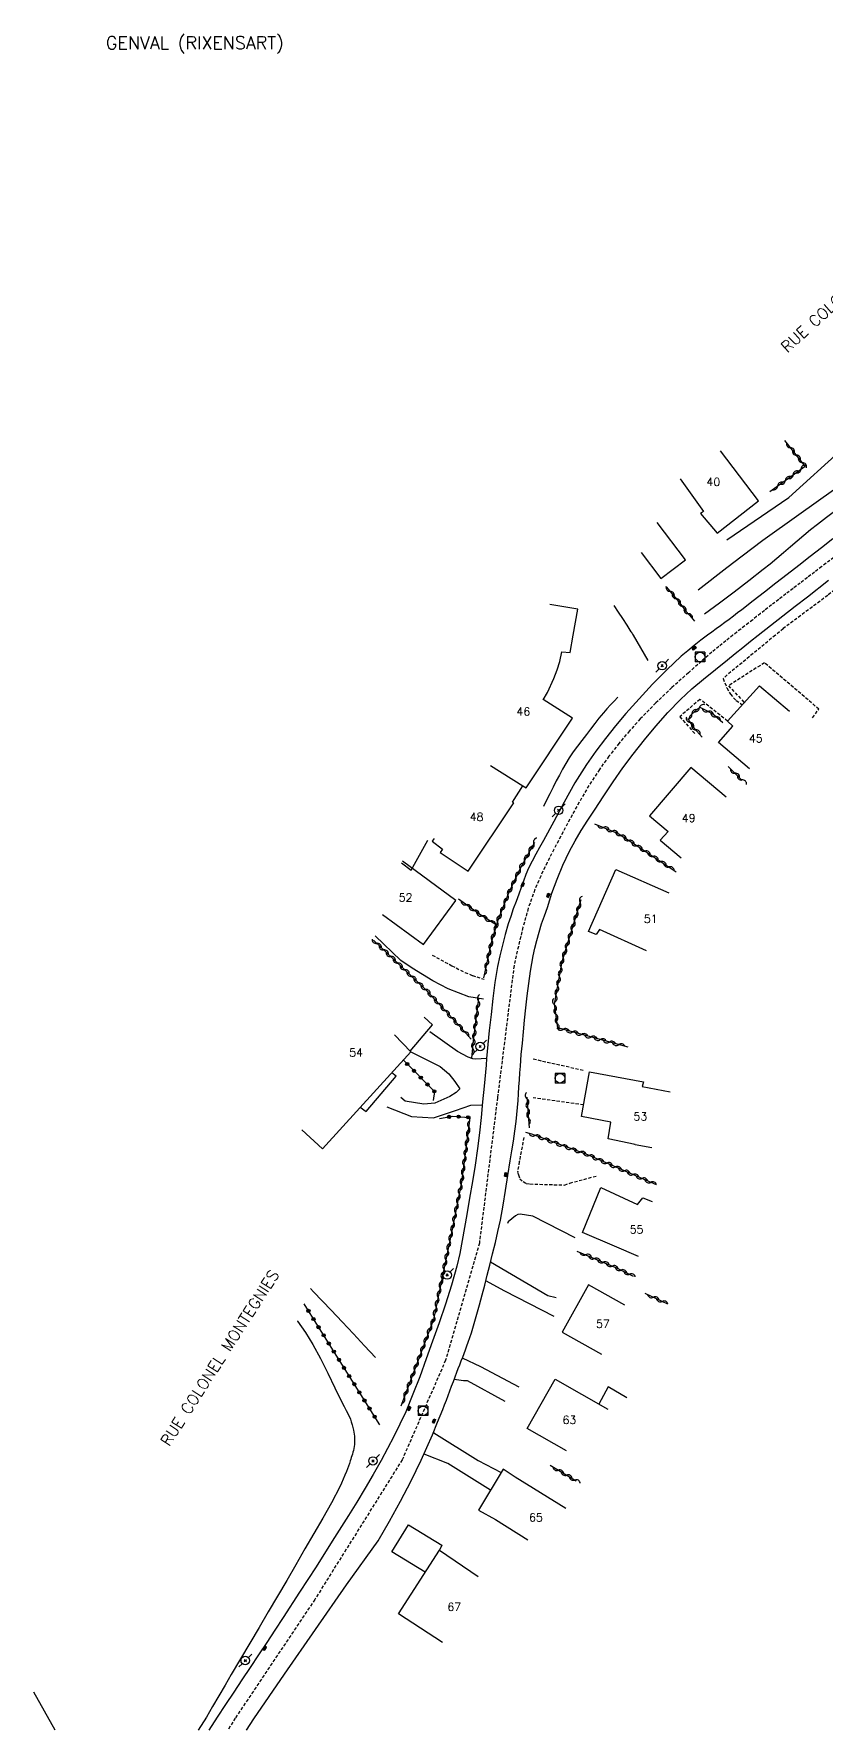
# Model space of a CAD drawing. Header units: millimetres. Extents: x 157999 to 159002, y 156999 to 158001.
# Drawn here: x 158001.8 to 158125.5, y 157000 to 157264.9 of the extents above; entities that cross this region are included whole.
import ezdxf
from ezdxf.enums import TextEntityAlignment as Align

# ---------------------------------------------------------------- set-up
doc = ezdxf.new("R2010")
doc.units = ezdxf.units.MM
doc.linetypes.add('DASHED', pattern=[0.75, 0.5, -0.25])
doc.layers.get('0').update_dxf_attribs({"linetype": 'CONTINUOUS'})
for name, color, linetype in [('W0001', 6, 'DASHED'), ('W0008', 7, 'CONTINUOUS'), ('W0017', 7, 'CONTINUOUS'), ('W0101', 7, 'CONTINUOUS'), ('W0104', 1, 'CONTINUOUS'), ('W0112', 1, 'DASHED'), ('W0211', 2, 'CONTINUOUS'), ('W0214', 2, 'CONTINUOUS'), ('W0300', 7, 'CONTINUOUS'), ('W0310', 3, 'CONTINUOUS'), ('W0323', 7, 'CONTINUOUS'), ('W0330', 7, 'CONTINUOUS'), ('W0401', 7, 'CONTINUOUS'), ('W0420', 7, 'CONTINUOUS'), ('W0473', 7, 'CONTINUOUS'), ('W0980', 7, 'CONTINUOUS'), ('W0989', 7, 'CONTINUOUS'), ('W0991', 7, 'CONTINUOUS'), ('W1102', 7, 'CONTINUOUS')]:
    doc.layers.add(name, color=color, linetype=linetype)
doc.styles.get("Standard").update_dxf_attribs({"font": 'romans.shx', "width": 0.85})

# ---------------------------------------------------------------- blocks, each defined once
blk = doc.blocks.new('T473')
for p, q in [((-0.166667, 0.166667), (0.166667, -0.166667)), ((-0.166667, -0.166667), (0.166667, 0.166667)), ((0.500001, 0.500001), (1.000002, 1.000002)), ((-1.000002, -1.000002), (-0.500001, -0.500001))]:
    blk.add_line(p, q)
blk.add_ellipse((0, 0), major_axis=(0.471405, 0.471405), ratio=1, start_param=5.4977871438, end_param=11.780972451)
blk = doc.blocks.new('T420')
for p, q in [((0.75, 0.75), (-0.75, 0.75)), ((-0.75, 0.75), (-0.75, -0.75)), ((0.75, 0.75), (0.75, -0.75)), ((0.75, -0.75), (-0.75, -0.75))]:
    blk.add_line(p, q)
blk.add_ellipse((0, 0), major_axis=(-0.53, 0.53), ratio=1, start_param=3.926991, end_param=10.210176)
blk = doc.blocks.new('T401')
for p, q in [((-0.3, 0.3), (0, 0.3)), ((-0.3, -0.25), (-0.3, 0.3)), ((-0.3, 0.15), (0, 0.15)), ((-0.3, 0), (0, 0)), ((0, 0.3), (0, -0.25)), ((-0.3, -0.15), (0, -0.15)), ((-0.3, -0.25), (-0.3, -0.3)), ((-0.3, -0.3), (0, -0.3)), ((0, -0.3), (0, -0.25))]:
    blk.add_line(p, q)
blk = doc.blocks.new('t310o')
at = {"color": 0, "linetype": 'Continuous'}
for centre, start, end in [((-0.5, 0.38), 216.8699, 323.1304), ((0.5, -0.37), 36.8699, 143.1303)]:
    blk.add_arc(centre, 0.625, start, end, dxfattribs=at)
blk = doc.blocks.new('t323o')
at = {"color": 0, "linetype": 'Continuous'}
for radius in [0.25, 0.15]:
    blk.add_circle((0, 0), radius, dxfattribs=at)

msp = doc.modelspace()

# ---------------------------------------------------------------- linework, layer by layer
at = {"layer": 'W0001'}
for points in [[(158143.1, 157195.93), (158134.66, 157189.31), (158132.21, 157187.4), (158129.77, 157185.51), (158127.31, 157183.61), (158124.86, 157181.72), (158123.74, 157180.86), (158122.62, 157180.01), (158121.5, 157179.15), (158120.38, 157178.3), (158119.26, 157177.45), (158118.14, 157176.59), (158117.02, 157175.73), (158115.91, 157174.86), (158115.3, 157174.38), (158114.68, 157173.9), (158114.06, 157173.42), (158113.44, 157172.94), (158112.83, 157172.45), (158112.21, 157171.97), (158111.6, 157171.49), (158110.98, 157171)], [(158110.98, 157171), (158109.88, 157170.12), (158108.78, 157169.24), (158107.7, 157168.34), (158106.62, 157167.43), (158104.02, 157165.14), (158101.44, 157162.82), (158098.92, 157160.42), (158096.5, 157157.93), (158094.8, 157156.05), (158093.17, 157154.11), (158091.6, 157152.11), (158090.12, 157150.05), (158088.47, 157147.52), (158086.95, 157144.91), (158085.49, 157142.26), (158084.07, 157139.6), (158082.99, 157137.55), (158081.94, 157135.48), (158080.94, 157133.39), (158080.02, 157131.26), (158078.99, 157128.35), (158078.16, 157125.38), (158077.45, 157122.39), (158076.77, 157119.39), (158074.19, 157098.77), (158071.35, 157076.05), (158066.07, 157057.75), (158059.3, 157042.22), (158045.64, 157020.4), (158033.22, 157001.86), (158032.05, 157000)]]:
    msp.add_lwpolyline(points, dxfattribs=at)
at = {"layer": 'W0008'}
for points in [[(158126.58, 157186.03), (158124.8, 157184.66), (158123.02, 157183.28), (158121.25, 157181.9), (158119.47, 157180.51), (158117.7, 157179.13), (158115.93, 157177.74), (158114.15, 157176.36), (158112.37, 157174.98), (158111.71, 157174.48), (158111.04, 157173.97), (158110.38, 157173.47), (158109.7, 157172.98), (158109.03, 157172.49), (158108.36, 157171.99), (158107.69, 157171.5), (158107.02, 157171)], [(158114.93, 157171), (158116.84, 157172.52), (158118.77, 157174.02), (158120.7, 157175.52), (158122.63, 157177.02), (158125.91, 157179.6)], [(158107.02, 157171), (158105.97, 157170.21), (158104.93, 157169.4), (158103.91, 157168.57), (158102.91, 157167.71), (158100.63, 157165.58), (158098.43, 157163.37), (158096.31, 157161.08), (158094.25, 157158.75), (158092.63, 157156.83), (158091.05, 157154.88), (158089.54, 157152.88), (158088.11, 157150.82), (158086.29, 157147.92), (158084.61, 157144.94), (158082.99, 157141.93), (158081.35, 157138.93), (158080.76, 157137.86), (158080.18, 157136.79), (158079.6, 157135.72), (158079.02, 157134.64)], [(158081.99, 157128.45), (158082.7, 157130.7), (158083.51, 157132.92), (158084.42, 157135.11), (158085.42, 157137.25), (158086.31, 157138.91), (158087.28, 157140.51), (158088.3, 157142.09), (158089.33, 157143.66), (158090.78, 157145.89), (158092.26, 157148.11), (158093.79, 157150.3), (158095.39, 157152.43), (158097.14, 157154.65), (158098.94, 157156.82), (158100.82, 157158.94), (158102.78, 157160.97), (158104.54, 157162.61), (158106.38, 157164.16), (158108.26, 157165.66), (158110.13, 157167.17), (158111.32, 157168.14), (158112.52, 157169.09), (158113.72, 157170.05), (158114.93, 157171)], [(158079.02, 157134.64), (158078.64, 157133.63), (158078.26, 157132.61), (158077.88, 157131.59), (158077.51, 157130.57), (158077.09, 157129.41), (158076.66, 157128.25), (158076.25, 157127.08), (158075.88, 157125.91), (158075.4, 157124.26), (158074.95, 157122.6), (158074.55, 157120.94), (158074.2, 157119.26), (158073.79, 157116.77), (158073.46, 157114.26), (158073.19, 157111.76), (158072.91, 157109.25), (158072.8, 157108.17), (158072.69, 157107.08), (158072.59, 157106), (158072.49, 157104.91), (158072.4, 157103.83), (158072.3, 157102.74), (158072.2, 157101.66), (158072.09, 157100.58), (158071.86, 157098.14), (158071.62, 157095.7), (158071.36, 157093.26), (158071.06, 157090.83), (158070.69, 157088.24), (158070.27, 157085.66), (158069.83, 157083.09), (158069.38, 157080.52), (158069.03, 157078.49), (158068.69, 157076.47), (158068.3, 157074.44), (158067.84, 157072.44), (158067.01, 157069.47), (158066.06, 157066.54), (158065.06, 157063.63), (158064.03, 157060.73), (158063.05, 157057.96), (158062.04, 157055.19), (158060.98, 157052.44), (158059.84, 157049.72), (158058.94, 157047.78), (158057.99, 157045.87), (158057, 157043.97), (158055.99, 157042.1), (158054.77, 157039.92), (158053.52, 157037.76), (158052.23, 157035.62), (158050.9, 157033.51)], [(158055.54, 157029.55), (158057.32, 157032.64), (158059.04, 157035.77), (158060.69, 157038.94), (158062.26, 157042.15), (158063.17, 157044.11), (158064.02, 157046.09), (158064.83, 157048.09), (158065.64, 157050.09), (158065.92, 157050.81), (158066.2, 157051.53), (158066.48, 157052.26), (158066.75, 157052.98), (158067.02, 157053.71), (158067.29, 157054.44), (158067.57, 157055.17), (158067.84, 157055.89), (158068.06, 157056.48), (158068.29, 157057.06), (158068.52, 157057.65), (158068.75, 157058.23), (158068.98, 157058.82), (158069.2, 157059.41), (158069.42, 157060), (158069.62, 157060.59), (158070.1, 157062.04), (158070.54, 157063.49), (158070.97, 157064.95), (158071.38, 157066.42), (158071.8, 157067.96), (158072.2, 157069.51), (158072.59, 157071.07), (158072.98, 157072.62), (158073.41, 157074.38), (158073.85, 157076.13), (158074.26, 157077.89), (158074.64, 157079.66), (158075.07, 157081.96), (158075.44, 157084.28), (158075.8, 157086.6), (158076.16, 157088.92), (158076.41, 157090.45), (158076.67, 157091.99), (158076.91, 157093.53), (158077.11, 157095.07), (158077.23, 157096.15), (158077.32, 157097.23), (158077.4, 157098.31), (158077.47, 157099.39), (158077.53, 157100.47), (158077.6, 157101.55), (158077.67, 157102.63), (158077.76, 157103.71), (158077.91, 157105.5), (158078.07, 157107.29), (158078.24, 157109.08), (158078.43, 157110.87), (158078.63, 157112.78), (158078.84, 157114.69), (158079.07, 157116.6), (158079.35, 157118.51), (158079.55, 157119.72), (158079.78, 157120.93), (158080.03, 157122.13), (158080.32, 157123.33), (158080.68, 157124.63), (158081.08, 157125.92), (158081.52, 157127.19), (158081.99, 157128.45)], [(158050.9, 157033.51), (158048.37, 157029.51), (158045.83, 157025.52), (158043.27, 157021.53), (158040.69, 157017.56), (158039.42, 157015.61), (158038.13, 157013.67), (158036.84, 157011.73), (158035.55, 157009.79), (158034.26, 157007.85), (158032.97, 157005.91), (158031.68, 157003.97), (158030.4, 157002.02), (158029.07, 157000)], [(158034.98, 157000), (158036.14, 157001.74), (158040.91, 157008.75), (158045.73, 157015.72), (158050.6, 157022.66), (158055.54, 157029.55)]]:
    msp.add_lwpolyline(points, dxfattribs=at)
at = {"layer": 'W0017'}
for points in [[(158110.02, 157185.89), (158119.69, 157192.49), (158128.08, 157200.11)], [(158138.84, 157195.37), (158137.86, 157196.34), (158136.41, 157197.03), (158133.95, 157197.03), (158130.62, 157195.93), (158126.71, 157193.66), (158121.29, 157189.82), (158115.63, 157185.78), (158112.44, 157183.34), (158110.04, 157181.55), (158105.53, 157178.02)], [(158072, 157114.18), (158069.71, 157114.53), (158066.49, 157115.77), (158064.06, 157117.03), (158060.86, 157118.98), (158059.09, 157120.21), (158055.05, 157124.06)], [(158072.5, 157104.87), (158070.73, 157104.81), (158070.32, 157104.86), (158069.63, 157105.11), (158067.96, 157105.98), (158063.59, 157109.08)], [(158060.66, 157105.95), (158065.24, 157103.63), (158066.59, 157102.51), (158067.5, 157101.28), (158068.29, 157100.15), (158067.72, 157099.56), (158066.76, 157098.98), (158064.42, 157097.93), (158062.7, 157097.76), (158059.78, 157098.25), (158059.08, 157098.78)], [(158056.9, 157097.32), (158060.74, 157095.82), (158064.19, 157095.64), (158067.65, 157096.75), (158070.03, 157097.62), (158071.8, 157097.64)], [(158086.34, 157076.9), (158079.73, 157080.26), (158077.75, 157080.59), (158077.36, 157080.52), (158076.98, 157080.32), (158075.88, 157079.37), (158075.74, 157079.11)], [(158073.1, 157073.12), (158082.03, 157067.86), (158083.35, 157067.57)], [(158083.03, 157064.6), (158075.35, 157068.54), (158072.35, 157070.15)], [(158068.69, 157058.14), (158071.51, 157056.8), (158077.52, 157053.61)], [(158075.37, 157051.3), (158069.5, 157054.53), (158068.87, 157054.55), (158067.41, 157054.77)], [(158064.23, 157046.44), (158071.19, 157042.09), (158074.76, 157040.25)], [(158073.07, 157037.45), (158066.45, 157041.65), (158062.74, 157043.08)]]:
    msp.add_lwpolyline(points, dxfattribs=at)
at = {"layer": 'W0101'}
for points in [[(158108.49, 157186.95), (158114.98, 157191.97), (158109.05, 157199.78)], [(158102.75, 157195.42), (158106.39, 157190.34), (158105.91, 157190.02), (158108.49, 157186.95)], [(158086.03, 157171), (158086.74, 157175.07), (158082.36, 157175.79)], [(158078.15, 157147.47), (158078.65, 157147.15), (158085.93, 157158.02), (158081.34, 157160.94), (158081.33, 157160.93), (158082.02, 157162.06), (158082.99, 157164.22), (158083.51, 157165.61), (158083.91, 157166.91), (158084.26, 157168.4), (158084.25, 157168.4), (158085.55, 157168.29), (158086.03, 157171)], [(158113.54, 157150.14), (158108.72, 157154.23), (158110.95, 157156.82), (158110.12, 157157.57), (158115.11, 157163.11), (158119.79, 157159.12)], [(158109.94, 157145.71), (158104.41, 157150.36), (158097.92, 157142.81), (158100.87, 157140.32), (158099.63, 157138.97), (158102.91, 157136.22)], [(158076.53, 157144.94), (158078.15, 157147.47)], [(158069.59, 157134.13), (158076.73, 157144.81), (158076.53, 157144.94)], [(158064.27, 157139.27), (158063.98, 157138.84), (158065.62, 157137.61)], [(158065.62, 157137.61), (158065.24, 157137.04), (158069.59, 157134.13)], [(158056.24, 157127.39), (158062.61, 157122.68), (158067.68, 157129.55), (158059.32, 157135.72)], [(158097.49, 157121.69), (158090.12, 157125.06), (158089.61, 157124.24), (158088.42, 157124.73), (158092.7, 157134.43), (158100.98, 157130.78)], [(158060.66, 157105.95), (158058.1, 157108.6)], [(158043.62, 157093.74), (158046.82, 157090.76), (158060.66, 157105.95)], [(158098.31, 157090.92), (158095.7, 157091.43), (158095.71, 157091.44), (158091.49, 157092.32), (158091.92, 157094.93), (158087.31, 157095.81), (158088.56, 157102.83), (158097, 157101.25), (158096.81, 157100.53), (158101.17, 157099.67)], [(158096.21, 157073.97), (158092.49, 157075.58), (158087.47, 157077.7), (158090.35, 157084.72), (158096.08, 157082.09), (158096.9, 157083.15), (158098.37, 157082.55)], [(158094.06, 157066.38), (158088.41, 157069.53), (158084.3, 157062.16), (158090.46, 157058.73)], [(158084.96, 157043.62), (158078.83, 157047.1), (158083.18, 157054.79), (158091.43, 157050.12)], [(158084.86, 157034.61), (158076.93, 157039.5), (158075.07, 157040.77), (158071.21, 157034.37), (158073.87, 157032.89), (158073.85, 157032.89), (158078.91, 157029.73)], [(158065.61, 157013.69), (158058.74, 157018.18), (158065.13, 157028.12), (158071.18, 157023.98)]]:
    msp.add_lwpolyline(points, dxfattribs=at)
at = {"layer": 'W0104'}
for points in [[(158096.62, 157183.9), (158099.7, 157179.84), (158103.57, 157182.78), (158099.13, 157188.62)], [(158059.21, 157135.46), (158060.71, 157134.33), (158063.28, 157138.97)], [(158060.55, 157106.06), (158060.55, 157106.06), (158064.02, 157110.15), (158062.71, 157111.35)], [(158052.75, 157097.28), (158053.66, 157096.63), (158058.37, 157102.12), (158057.66, 157102.66)], [(158094.41, 157051.89), (158091.5, 157053.62), (158090.03, 157050.92)], [(158062.92, 157024.68), (158062.91, 157024.68), (158057.68, 157027.83), (158060.3, 157032.05), (158065.48, 157028.86), (158065.13, 157028.12)]]:
    msp.add_lwpolyline(points, dxfattribs=at)
at = {"layer": 'W0112'}
for points in [[(158139.82, 157186.17), (158138.33, 157187.08), (158132.75, 157182.7), (158125.79, 157177.22), (158118.82, 157172.03), (158118.82, 157172.02), (158117.6, 157171)], [(158117.6, 157171), (158109.43, 157164.25), (158110.03, 157162.77), (158110.57, 157161.79), (158111.48, 157160.82), (158112.43, 157160.13)], [(158123.4, 157158.12), (158124.42, 157159.46), (158115.89, 157166.7), (158110.27, 157163.09), (158112.76, 157160.5)], [(158110.14, 157157.59), (158105.82, 157160.98), (158102.67, 157158.27), (158105.01, 157155.65)], [(158064, 157121.04), (158067.06, 157119.37), (158069.09, 157118.33), (158070.26, 157117.87), (158072.1, 157117.26)], [(158079.77, 157104.82), (158087.73, 157103.04)], [(158087.63, 157097.65), (158079.74, 157098.75)], [(158078.31, 157092.57), (158077.59, 157088.77), (158077.32, 157087.14), (158077.45, 157086.71), (158077.68, 157086.11), (158078.18, 157085.67), (158078.65, 157085.39), (158079.26, 157085.29), (158084.68, 157085.13), (158085.49, 157085.43), (158089.74, 157086.57)]]:
    msp.add_lwpolyline(points, dxfattribs=at)
at = {"layer": 'W0211'}
msp.add_lwpolyline([(158042.92, 157063.92), (158042.96, 157063.88), (158044.17, 157062.07), (158045.32, 157060.22), (158046.53, 157058.01), (158047.66, 157055.75), (158048.75, 157053.47), (158049.86, 157051.21), (158050.21, 157050.55), (158050.56, 157049.89), (158050.9, 157049.23), (158051.2, 157048.54), (158051.35, 157048.12), (158051.47, 157047.7), (158051.59, 157047.27), (158051.68, 157046.83), (158051.74, 157046.52), (158051.78, 157046.21), (158051.82, 157045.9), (158051.84, 157045.58), (158051.85, 157045.26), (158051.86, 157044.93), (158051.85, 157044.6), (158051.81, 157044.28), (158051.76, 157043.98), (158051.69, 157043.68), (158051.6, 157043.39), (158051.52, 157043.1), (158051.44, 157042.83), (158051.35, 157042.56), (158051.27, 157042.29), (158051.18, 157042.03), (158051.04, 157041.62), (158050.89, 157041.22), (158050.74, 157040.81), (158050.58, 157040.41), (158050.33, 157039.8), (158050.08, 157039.18), (158049.81, 157038.57), (158049.53, 157037.97), (158048.25, 157035.5), (158046.9, 157033.09), (158045.5, 157030.69), (158044.11, 157028.3), (158042.69, 157025.83), (158041.26, 157023.37), (158039.82, 157020.92), (158038.38, 157018.47), (158036.93, 157016.02), (158035.48, 157013.57), (158034.03, 157011.12), (158032.59, 157008.67), (158031.62, 157007.01), (158030.65, 157005.35), (158029.67, 157003.69), (158028.7, 157002.04)], dxfattribs=at)
at = {"layer": 'W0214'}
msp.add_lwpolyline([(158044.95, 157068.98), (158045.44, 157068.46), (158048.19, 157065.58), (158049.93, 157063.74), (158051.67, 157061.89), (158053.4, 157060.03), (158055.13, 157058.17)], dxfattribs=at)
at = {"layer": 'W0300'}
for points in [[(158106.55, 157174.36), (158108.87, 157176.05), (158111.17, 157177.78), (158113.45, 157179.53), (158115.71, 157181.3), (158116.79, 157182.17), (158117.85, 157183.05), (158118.9, 157183.94), (158119.95, 157184.84), (158121, 157185.73), (158122.05, 157186.62), (158123.11, 157187.5), (158124.19, 157188.36), (158125.6, 157189.46), (158127.03, 157190.54), (158128.47, 157191.59), (158129.92, 157192.63), (158131.17, 157193.48), (158132.43, 157194.31), (158133.7, 157195.12), (158134.98, 157195.91)], [(158095.42, 157171), (158095.33, 157171.14), (158095.25, 157171.27), (158095.17, 157171.41), (158095.08, 157171.55), (158094.44, 157172.58), (158093.78, 157173.6), (158093.11, 157174.61), (158092.42, 157175.62)], [(158097.71, 157167.04), (158095.42, 157171)], [(158093, 157161.3), (158092.41, 157160.72), (158091.84, 157160.12), (158091.27, 157159.51), (158090.73, 157158.89), (158090.04, 157158.05), (158089.38, 157157.2), (158088.73, 157156.33), (158088.08, 157155.47), (158087.39, 157154.57), (158086.69, 157153.68), (158086.01, 157152.77), (158085.37, 157151.83), (158084.84, 157150.96), (158084.34, 157150.06), (158083.86, 157149.16), (158083.38, 157148.25), (158082.87, 157147.25), (158082.36, 157146.25), (158081.87, 157145.24), (158081.39, 157144.23)]]:
    msp.add_lwpolyline(points, dxfattribs=at)
at = {"layer": 'W0310'}
for points in [[(158116.74, 157193.43), (158122.27, 157197.41), (158119.09, 157201.39)], [(158100.56, 157178.58), (158102.53, 157176.21), (158103.64, 157174.76), (158104.19, 157174.13), (158104.98, 157173.22)], [(158109.4, 157157.32), (158107.79, 157158.7), (158106.28, 157159.51), (158105.86, 157159.7), (158105.22, 157159.32), (158104.24, 157158.35), (158104.05, 157157.71), (158104.87, 157156.55), (158106.17, 157155.09)], [(158110.22, 157150.48), (158112.39, 157148.38)], [(158089.34, 157141.53), (158093.02, 157140.02), (158095.71, 157138.29), (158101.64, 157134.36), (158102.13, 157134.02)], [(158072.03, 157117.49), (158072.77, 157120.83), (158073.34, 157123.41), (158074.24, 157126.37), (158075.96, 157130.77), (158077.73, 157134.53), (158079.28, 157137.4), (158080.01, 157138.7)], [(158073.99, 157125.77), (158071.58, 157127.28), (158068.12, 157129.78)], [(158094.58, 157106.67), (158083.62, 157109.66), (158083.09, 157113.36), (158084.28, 157120.06), (158087.27, 157129.75)], [(158054.8, 157123.35), (158055.76, 157122.47), (158062.99, 157115.61), (158066.62, 157111.71), (158068.83, 157109.32), (158070.05, 157107.92)], [(158070.19, 157104.93), (158070.46, 157107.66), (158070.85, 157111.1), (158071.29, 157114.25)], [(158078.78, 157098.87), (158079.15, 157094.08)], [(158069.89, 157095.6), (158068.57, 157085.59), (158067.09, 157078.22), (158064.17, 157064.12), (158059.1, 157050.59)], [(158099.01, 157085.17), (158088.3, 157089.85), (158079.55, 157093.05), (158078.63, 157093.33)], [(158086.58, 157074.82), (158092.87, 157072.13), (158095.4, 157070.92)], [(158097.19, 157068.23), (158100.75, 157066.55)], [(158082.4, 157041.35), (158086.48, 157038.92)]]:
    msp.add_lwpolyline(points, dxfattribs=at)
at = {"layer": 'W0323'}
for points in [[(158059.53, 157104.58), (158064.36, 157099.73), (158064.14, 157098.31)], [(158065.15, 157095.52), (158067.19, 157095.87), (158069.69, 157095.7)], [(158055.79, 157047.67), (158046.09, 157063.16), (158043.98, 157066.56)]]:
    msp.add_lwpolyline(points, dxfattribs=at)
at = {"layer": 'W0330'}
for points in [[(158005.06, 157000), (158001.75, 157005.94)], [(158028.7, 157002.04), (158027.42, 157000)]]:
    msp.add_lwpolyline(points, dxfattribs=at)
at = {"layer": 'W1102'}
msp.add_lwpolyline([(158073.09, 157150.66), (158078.15, 157147.47)], dxfattribs=at)

# ---------------------------------------------------------------- block references
at = {"layer": 'W0310'}
for p, rotation in [((158119.97, 157200.29), 128.5859599324828), ((158120.91, 157199.12), 128.5859599324828), ((158121.61, 157196.94), 35.79373132271022), ((158121.84, 157197.95), 128.5859599324828), ((158117.96, 157194.3), 35.79373132271022), ((158119.17, 157195.18), 35.79373132271022), ((158120.39, 157196.06), 35.79373132271022), ((158101.16, 157177.85), 309.8580222737592), ((158102.13, 157176.7), 309.8580222737592), ((158103.06, 157175.53), 307.2577439252673), ((158103.99, 157174.36), 311.2185686090205), ((158104.27, 157157.4), 305.4117260496954), ((158104.56, 157158.67), 224.7078866707563), ((158105.72, 157159.61), 210.7521572304094), ((158107.05, 157159.1), 151.9083305660307), ((158108.29, 157158.27), 139.2910863084846), ((158105.18, 157156.21), 311.5660521639179), ((158111.3, 157149.44), 316.054089414919), ((158112.38, 157148.39), 316.054089414919), ((158079.87, 157138.45), 60.68462215230434), ((158090.72, 157140.97), 337.7315083388718), ((158092.11, 157140.4), 337.7315083388718), ((158093.46, 157139.74), 327.150115694155), ((158094.72, 157138.93), 327.150115694155), ((158078.43, 157135.82), 61.5891130284967), ((158079.14, 157137.14), 61.5891130284967), ((158095.97, 157138.11), 326.4712516271047), ((158097.23, 157137.28), 326.4712516271047), ((158098.48, 157136.46), 326.4712516271047), ((158077.07, 157133.14), 64.78399598086838), ((158077.71, 157134.5), 64.78399598086838), ((158099.73, 157135.63), 326.4712516271047), ((158100.98, 157134.8), 326.4712516271047), ((158075.82, 157130.42), 68.60726806695021), ((158076.44, 157131.78), 64.78399598086838), ((158069.33, 157128.9), 144.0746809434989), ((158070.55, 157128.02), 144.0746809434989), ((158075.27, 157129.02), 68.60726806695021), ((158086.67, 157127.8), 72.87368330698155), ((158087.11, 157129.24), 72.87368330698155), ((158071.77, 157127.16), 148.1104767894318), ((158073.05, 157126.36), 148.1104767894318), ((158074.19, 157126.22), 73.17703597552222), ((158074.73, 157127.62), 68.60726806695021), ((158086.23, 157126.37), 72.87368330698155), ((158055.32, 157122.87), 317.4355619196731), ((158073.33, 157123.35), 77.49982219224391), ((158073.76, 157124.79), 73.17703597552222), ((158085.34, 157123.5), 72.87368330698155), ((158085.78, 157124.93), 72.87368330698155), ((158056.41, 157121.85), 316.5418543674196), ((158057.5, 157120.82), 316.5418543674196), ((158072.68, 157120.42), 77.5753981317389), ((158073, 157121.88), 77.49982219224391), ((158084.46, 157120.63), 72.87368330698155), ((158084.9, 157122.07), 72.87368330698155), ((158058.59, 157119.79), 316.5418543674196), ((158059.68, 157118.75), 316.5418543674196), ((158060.77, 157117.72), 316.5418543674196), ((158072.36, 157118.95), 77.5753981317389), ((158083.86, 157117.7), 79.91106680321998), ((158084.12, 157119.18), 79.91106680321998), ((158061.86, 157116.69), 316.5418543674196), ((158062.95, 157115.66), 316.5418543674196), ((158083.34, 157114.74), 79.91106680321998), ((158083.6, 157116.22), 79.91106680321998), ((158063.97, 157114.56), 312.8692722790914), ((158064.99, 157113.46), 312.8692722790914), ((158066.01, 157112.36), 312.8692722790914), ((158071.03, 157112.38), 82.0412547566419), ((158071.24, 157113.86), 82.0412547566419), ((158083.1, 157113.27), 98.17399993011668), ((158067.03, 157111.26), 312.7138706113496), ((158068.05, 157110.16), 312.7138706113496), ((158070.66, 157109.4), 83.47976879702752), ((158070.83, 157110.89), 83.47976879702752), ((158083.32, 157111.78), 98.17399993011668), ((158083.53, 157110.3), 98.17399993011668), ((158069.06, 157109.05), 311.1631127004378), ((158070.49, 157107.91), 83.47976879702752), ((158084.45, 157109.44), 164.7093073836527), ((158085.9, 157109.04), 164.7093073836527), ((158087.34, 157108.65), 164.7093073836527), ((158088.79, 157108.25), 164.7093073836527), ((158090.24, 157107.85), 164.7093073836527), ((158091.68, 157107.46), 164.7093073836527), ((158093.13, 157107.06), 164.7093073836527), ((158070.34, 157106.42), 84.28783626792732), ((158078.81, 157098.57), 274.391898814355), ((158078.92, 157097.07), 274.391898814355), ((158069.7, 157094.15), 262.4876220567669), ((158079.03, 157095.58), 274.391898814355), ((158069.3, 157091.18), 262.4876220567669), ((158069.5, 157092.67), 262.4876220567669), ((158080.06, 157092.87), 159.8834472885405), ((158081.47, 157092.35), 159.8834472885405), ((158082.88, 157091.83), 159.8834472885405), ((158084.28, 157091.32), 159.8834472885405), ((158068.91, 157088.21), 262.4876220567669), ((158069.11, 157089.69), 262.4876220567669), ((158085.69, 157090.8), 159.8834472885405), ((158087.1, 157090.29), 159.8834472885405), ((158088.5, 157089.76), 156.404517686916), ((158089.88, 157089.16), 156.404517686916), ((158091.25, 157088.56), 156.404517686916), ((158068.72, 157086.72), 262.4876220567669), ((158092.63, 157087.96), 156.404517686916), ((158094, 157087.36), 156.404517686916), ((158095.38, 157086.76), 156.404517686916), ((158096.75, 157086.16), 156.404517686916), ((158068.2, 157083.76), 258.6681366380602), ((158068.5, 157085.23), 258.6681366380602), ((158098.13, 157085.55), 156.404517686916), ((158067.61, 157080.82), 258.6681366380602), ((158067.91, 157082.29), 258.6681366380602), ((158067.02, 157077.88), 258.3044230007641), ((158067.32, 157079.35), 258.6681366380602), ((158066.41, 157074.94), 258.3044230007641), ((158066.72, 157076.41), 258.3044230007641), ((158066.11, 157073.48), 258.3044230007641), ((158087.96, 157074.23), 336.8481363003523), ((158089.34, 157073.64), 336.8481363003523), ((158090.72, 157073.05), 336.8481363003523), ((158065.5, 157070.54), 258.3044230007641), ((158065.8, 157072.01), 258.3044230007641), ((158092.1, 157072.46), 336.8481363003523), ((158093.47, 157071.84), 334.4452263116812), ((158094.82, 157071.2), 334.4452263116812), ((158064.89, 157067.6), 258.3044230007641), ((158065.2, 157069.07), 258.3044230007641), ((158098.55, 157067.59), 334.6778887415631), ((158064.28, 157064.66), 258.3044230007641), ((158064.59, 157066.13), 258.3044230007641), ((158099.91, 157066.95), 334.6778887415631), ((158063.31, 157061.83), 249.4463200684384), ((158063.84, 157063.23), 249.4463200684384), ((158062.26, 157059.02), 249.4463200684384), ((158062.79, 157060.42), 249.4463200684384), ((158061.21, 157056.21), 249.4463200684384), ((158061.73, 157057.62), 249.4463200684384), ((158060.68, 157054.81), 249.4463200684384), ((158059.63, 157052), 249.4463200684384), ((158060.15, 157053.4), 249.4463200684384), ((158083.69, 157040.58), 329.2081533290406), ((158084.98, 157039.82), 329.2081533290406), ((158086.26, 157039.05), 329.2081533290406)]:
    msp.add_blockref('t310o', p, dxfattribs=dict(at, rotation=rotation))
at = {"layer": 'W0323'}
for p, rotation in [((158060.08, 157104.03), 314.8704518952289), ((158061.14, 157102.96), 314.8704518952289), ((158062.2, 157101.9), 314.8704518952289), ((158063.25, 157100.84), 314.8704518952289), ((158064.31, 157099.77), 314.8704518952289), ((158066.63, 157095.77), 9.918561889272334), ((158068.12, 157095.81), 356.0813203101003), ((158069.62, 157095.71), 356.0813203101003), ((158044.65, 157065.47), 121.7417219434372), ((158045.44, 157064.2), 121.7417219434372), ((158046.23, 157062.92), 122.0574007612419), ((158047.03, 157061.65), 122.0574007612419), ((158047.82, 157060.38), 122.0574007612419), ((158048.62, 157059.11), 122.0574007612419), ((158049.42, 157057.84), 122.0574007612419), ((158050.21, 157056.57), 122.0574007612419), ((158051.01, 157055.3), 122.0574007612419), ((158051.81, 157054.03), 122.0574007612419), ((158052.6, 157052.75), 122.0574007612419), ((158053.4, 157051.48), 122.0574007612419), ((158054.19, 157050.21), 122.0574007612419), ((158054.99, 157048.94), 122.0574007612419)]:
    msp.add_blockref('t323o', p, dxfattribs=dict(at, rotation=rotation))
at = {"layer": 'W0401'}
for p, rotation in [((158104.85, 157169.1), 128.5499694829002), ((158077.99, 157132.1), 159.7883724067087), ((158082.26, 157130.34), 341.7546181229825), ((158075.62, 157086.74), 351.2984329125048), ((158060.25, 157050.28), 156.6275930852586), ((158064.4, 157048.21), 337.9665064168342), ((158037.67, 157012.86), 146.4232768048812)]:
    msp.add_blockref('T401', p, dxfattribs=dict(at, rotation=rotation))
at = {"layer": 'W0420'}
for p in [(158105.84, 157167.61), (158083.95, 157101.81), (158062.54, 157049.86)]:
    msp.add_blockref('T420', p, dxfattribs=at)
at = {"layer": 'W0473'}
for p in [(158099.93, 157166.24), (158083.74, 157143.65), (158071.49, 157106.77), (158066.31, 157071.07), (158054.73, 157042.03), (158034.78, 157010.86)]:
    msp.add_blockref('T473', p, dxfattribs=at)

# ---------------------------------------------------------------- texts
at = {"layer": 'W0980'}
msp.add_text('GENVAL (RIXENSART)', height=2, dxfattribs=at).set_placement((158026.89, 157263.39), align=Align.MIDDLE)
at = {"layer": 'W0989'}
for s, rotation, p in [('RUE COLONEL MONTEGNIE', 42.472, (158119.48, 157215.02)), ('RUE COLONEL MONTEGNIES', 57.3543, (158022.89, 157044.19))]:
    msp.add_text(s, height=1.75, rotation=rotation, dxfattribs=at).set_placement(p)
at = {"layer": 'W0991'}
for s, p in [('40', (158107.91, 157194.94)), ('46', (158078.22, 157159.08)), ('45', (158114.54, 157154.89)), ('48', (158070.92, 157142.64)), ('49', (158104.06, 157142.45)), ('52', (158059.83, 157130.04)), ('51', (158098.14, 157126.71)), ('54', (158052.1, 157105.83)), ('53', (158096.51, 157095.85)), ('55', (158095.91, 157078.2)), ('57', (158090.65, 157063.45)), ('63', (158085.43, 157048.44)), ('65', (158080.19, 157033.22)), ('67', (158067.43, 157019.24))]:
    msp.add_text(s, height=1.25, dxfattribs=at).set_placement(p, align=Align.MIDDLE_CENTER)

doc.saveas('drawing.dxf')
